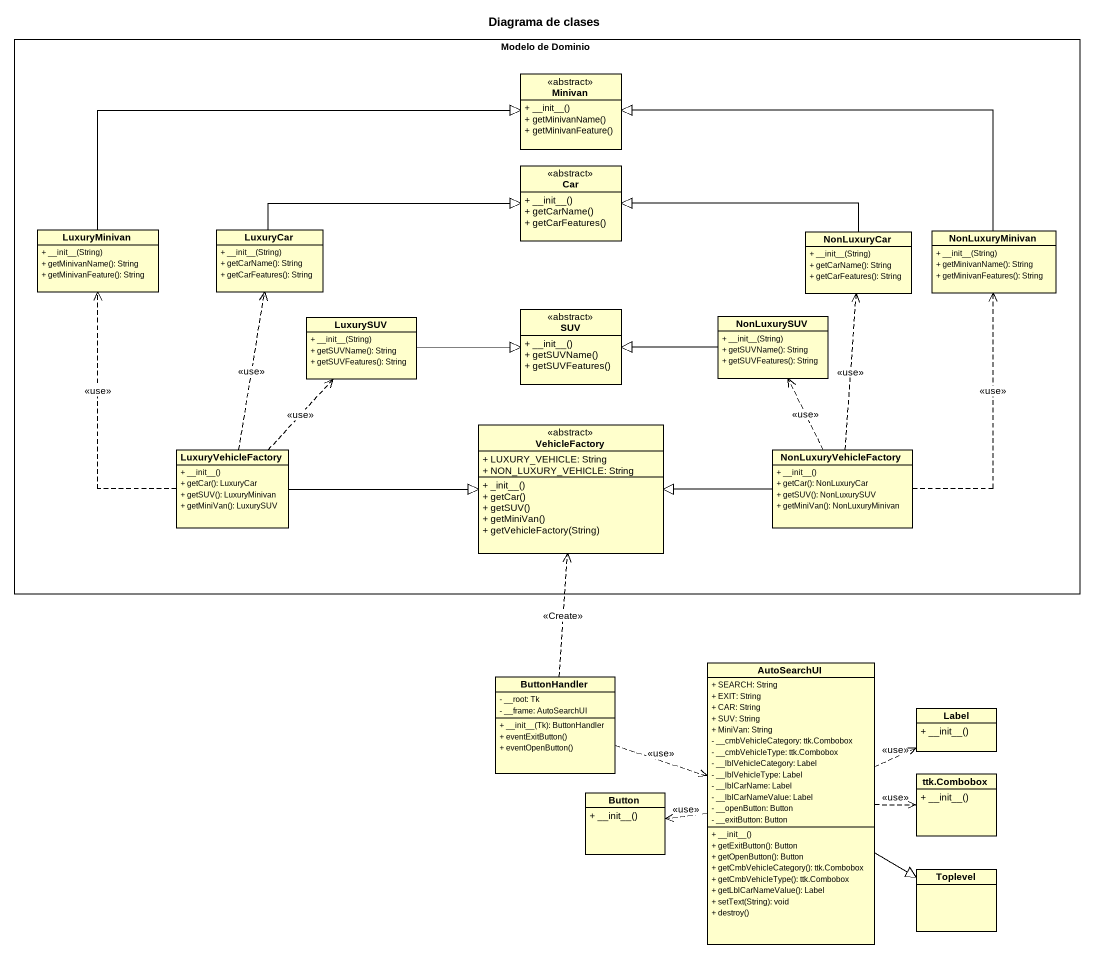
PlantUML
@startuml
title Diagrama de clases
hide circle
hide empty members
skinparam classAttributeIconSize 0
rectangle "Modelo de Dominio" as Modelo_de_Dominio {
  class Minivan <<abstract>> {
    + ~__init~__()
    + getMinivanName()
    + getMinivanFeature()
  }
  class Car <<abstract>> {
    + ~__init~__()
    + getCarName()
    + getCarFeatures()
  }
  class LuxuryMinivan {
    + ~__init~__(String)
    + getMinivanName(): String
    + getMinivanFeature(): String
  }
  class LuxuryCar {
    + ~__init~__(String)
    + getCarName(): String
    + getCarFeatures(): String
  }
  class NonLuxuryCar {
    + ~__init~__(String)
    + getCarName(): String
    + getCarFeatures(): String
  }
  class NonLuxuryMinivan {
    + ~__init~__(String)
    + getMinivanName(): String
    + getMinivanFeatures(): String
  }
  class LuxurySUV {
    + ~__init~__(String)
    + getSUVName(): String
    + getSUVFeatures(): String
  }
  class SUV <<abstract>> {
    + ~__init~__()
    + getSUVName()
    + getSUVFeatures()
  }
  class NonLuxurySUV {
    + ~__init~__(String)
    + getSUVName(): String
    + getSUVFeatures(): String
  }
  class VehicleFactory <<abstract>> {
    + LUXURY_VEHICLE: String
    + NON_LUXURY_VEHICLE: String
    + _init__()
    + getCar()
    + getSUV()
    + getMiniVan()
    + getVehicleFactory(String)
  }
  class LuxuryVehicleFactory {
    + ~__init~__()
    + getCar(): LuxuryCar
    + getSUV(): LuxuryMinivan
    + getMiniVan(): LuxurySUV
  }
  class NonLuxuryVehicleFactory {
    + ~__init~__()
    + getCar(): NonLuxuryCar
    + getSUV(): NonLuxurySUV
    + getMiniVan(): NonLuxuryMinivan
  }
}
class AutoSearchUI {
  + SEARCH: String
  + EXIT: String
  + CAR: String
  + SUV: String
  + MiniVan: String
  - __cmbVehicleCategory: ttk.Combobox
  - __cmbVehicleType: ttk.Combobox
  - __lblVehicleCategory: Label
  - __lblVehicleType: Label
  - __lblCarName: Label
  - __lblCarNameValue: Label
  - __openButton: Button
  - __exitButton: Button
  + ~__init~__()
  + getExitButton(): Button
  + getOpenButton(): Button
  + getCmbVehicleCategory(): ttk.Combobox
  + getCmbVehicleType(): ttk.Combobox
  + getLblCarNameValue(): Label
  + setText(String): void
  + destroy()
}
class ButtonHandler {
  - __root: Tk
  - __frame: AutoSearchUI
  + ~__init~__(Tk): ButtonHandler
  + eventExitButton()
  + eventOpenButton()
}
class "Label" as Label_ {
  + ~__init~__()
}
class "ttk.Combobox" as ttk_Combobox {
  + ~__init~__()
}
class Button {
  + ~__init~__()
}
class Toplevel
LuxuryMinivan -right-|> Minivan
LuxuryCar -right-|> Car
NonLuxuryCar -left-|> Car
NonLuxuryMinivan -left-|> Minivan
LuxurySUV -right-|> SUV
NonLuxurySUV -left-|> SUV
LuxuryVehicleFactory .up.> LuxuryMinivan : <<use>>
LuxuryVehicleFactory .up.> LuxuryCar : <<use>>
LuxuryVehicleFactory .up.> LuxurySUV : <<use>>
LuxuryVehicleFactory -right-|> VehicleFactory
NonLuxuryVehicleFactory .up.> NonLuxuryCar : <<use>>
NonLuxuryVehicleFactory .up.> NonLuxuryMinivan : <<use>>
NonLuxuryVehicleFactory .up.> NonLuxurySUV : <<use>>
NonLuxuryVehicleFactory -left-|> VehicleFactory
AutoSearchUI .right.> Label_ : <<use>>
AutoSearchUI .right.> ttk_Combobox : <<use>>
AutoSearchUI .left.> Button : <<use>>
AutoSearchUI -right-|> Toplevel
ButtonHandler .up.> VehicleFactory : <<Create>>
ButtonHandler .right.> AutoSearchUI : <<use>>
@enduml
